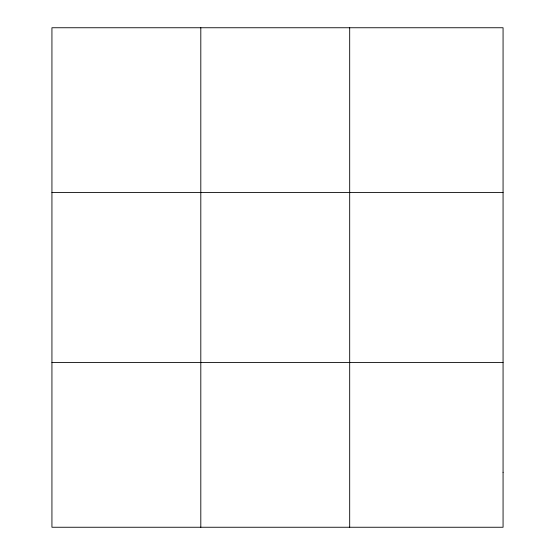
<?xml version="1.0" encoding="UTF-8"?>
<svg xmlns="http://www.w3.org/2000/svg" width="555" height="555" viewBox="0 0 555 555"><rect width="100%" height="100%" fill="white"/><g stroke="black" fill="none" stroke-linecap="round" stroke-linejoin="round"><path stroke-width="0.83" d="M200.806 27.75L200.806 527.25M349.685 27.75L349.685 527.25M51.934 192.585L503.066 192.585M51.934 362.415L503.066 362.415M503.066 472.305L503.066 527.25L51.934 527.25L51.934 27.75L503.066 27.75L503.066 472.305"/></g></svg>
